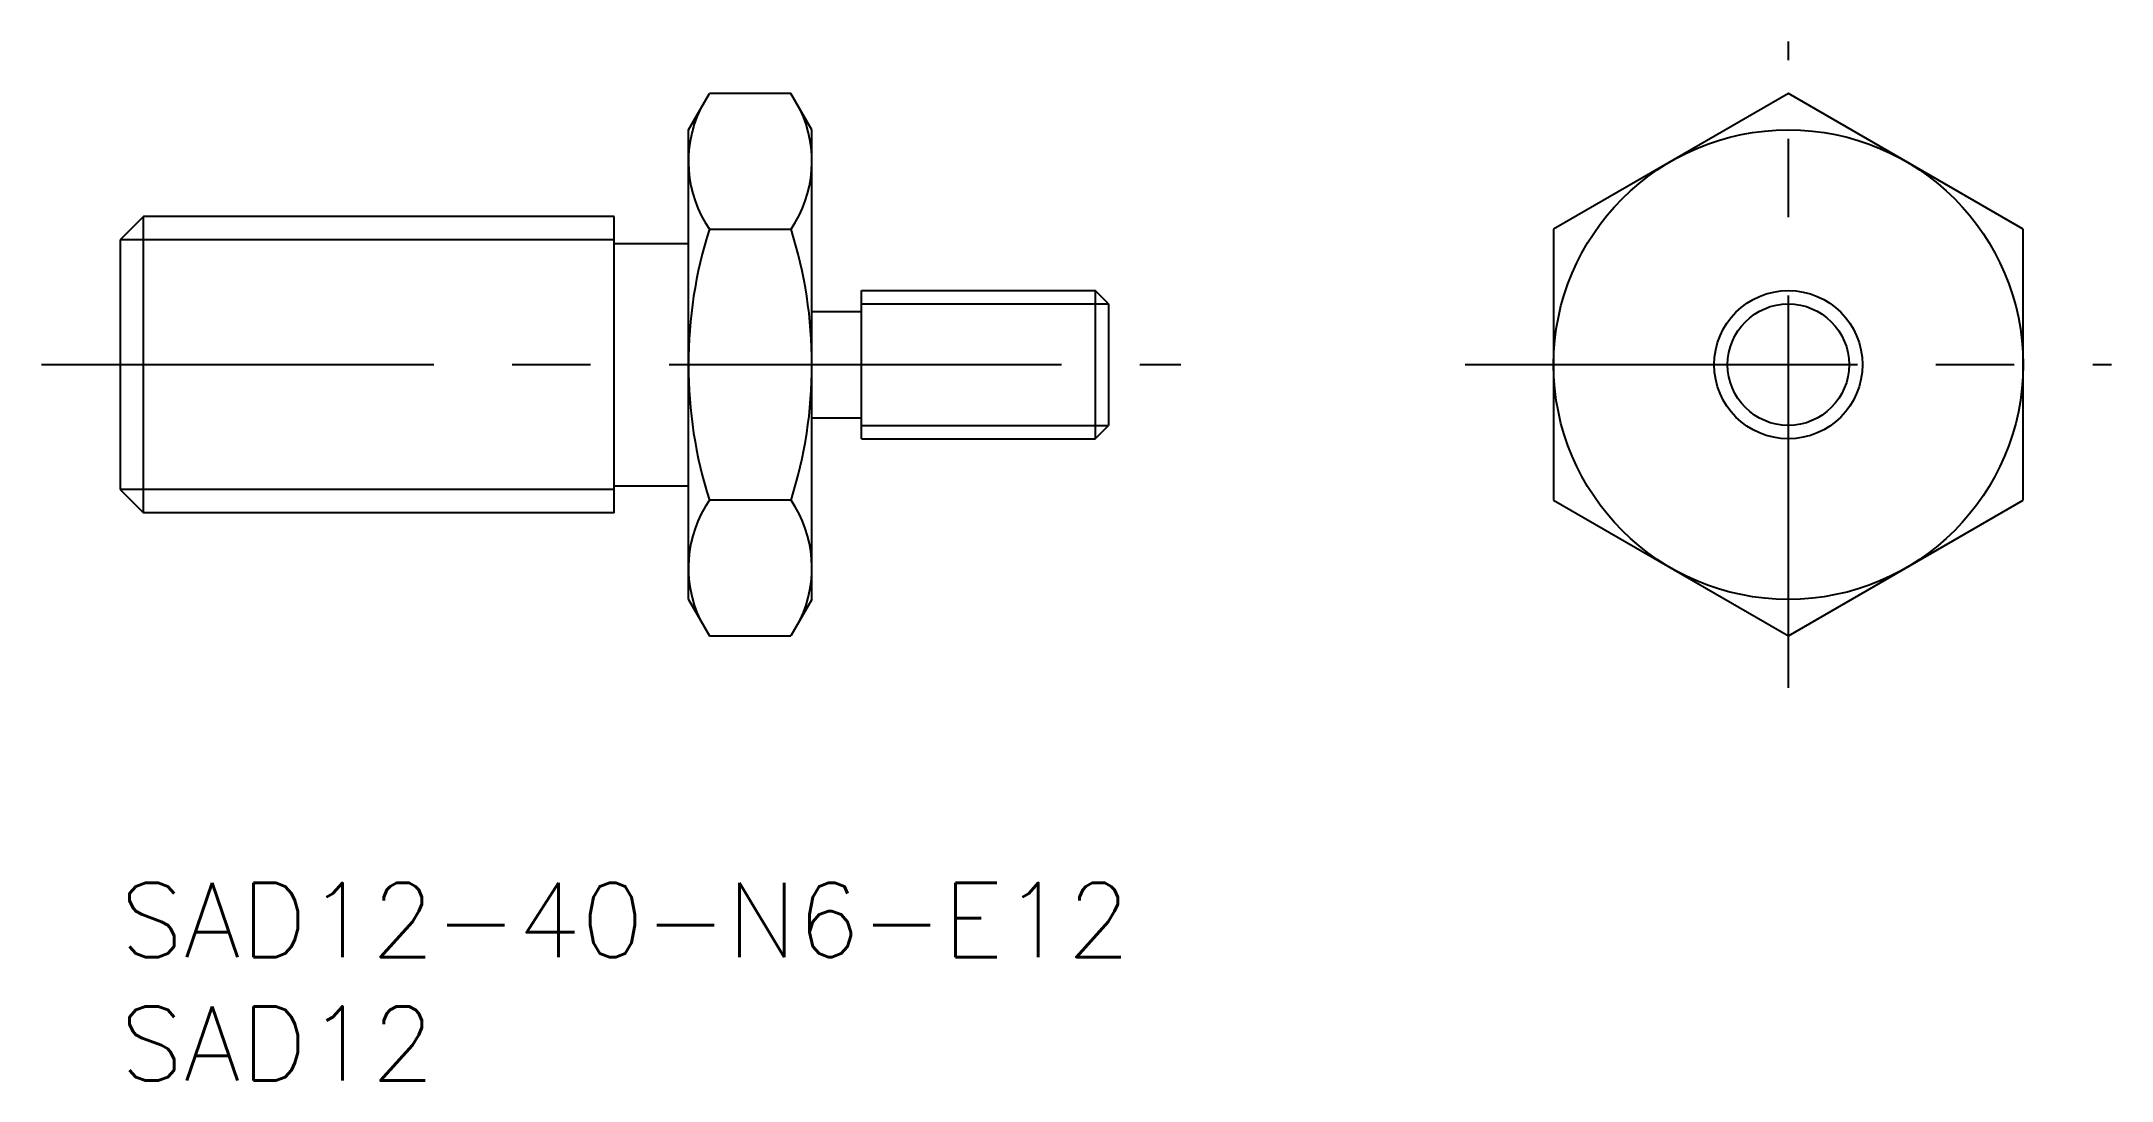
# Model space of a CAD drawing. Extents: x -3.2 to 80.6, y -8 to 34.1.
import ezdxf

# ---------------------------------------------------------------- set-up
doc = ezdxf.new("R2010")
doc.units = 0
doc.header["$LTSCALE"] = 0.5
doc.linetypes.add('CENTER', pattern=[50.8, 31.75, -6.35, 6.35, -6.35])
for name, color, linetype in [('MSM_CENTER', 1, 'CENTER'), ('MSM_CONTINUOUS', 7, 'CONTINUOUS'), ('MSM_NARROW', 5, 'CONTINUOUS'), ('MSM_PART_NUMBER', 7, 'CONTINUOUS')]:
    doc.layers.add(name, color=color, linetype=linetype)
doc.styles.get("Standard").update_dxf_attribs({"font": 'txt.shx', "height": 3, "bigfont": 'bigfont.shx'})

# ---------------------------------------------------------------- blocks, each defined once
blk = doc.blocks.new('*U9')
at = {"layer": 'MSM_PART_NUMBER'}
blk.add_text('SAD12-40-N6-E12', height=3, dxfattribs=at).set_placement((0, -3))
blk = doc.blocks.new('*U10')
at = {"layer": 'MSM_PART_NUMBER'}
blk.add_text('SAD12', height=3, dxfattribs=at).set_placement((0, -8))

msp = doc.modelspace()

# ---------------------------------------------------------------- linework, layer by layer
at = {"layer": 'MSM_CENTER'}
for p, q in [((67.512, 7.889), (67.512, 34.05)), ((-3.183, 20.97), (42.926, 20.97)), ((54.431, 20.97), (80.593, 20.97))]:
    msp.add_line(p, q, dxfattribs=at)
at = {"layer": 'MSM_CONTINUOUS'}
for p, q in [((23, 30.47), (23.849, 31.939)), ((27.151, 31.939), (23.849, 31.939)), ((28, 30.47), (27.151, 31.939)), ((67.512, 31.939), (58.012, 26.454)), ((77.012, 26.454), (67.512, 31.939)), ((23, 11.47), (23, 30.47)), ((28, 11.47), (28, 30.47)), ((0.947, 26.97), (0, 26.023)), ((20, 26.97), (0.947, 26.97)), ((0.947, 14.97), (0.947, 26.97)), ((20, 14.97), (20, 26.97)), ((0, 26.023), (0, 15.917)), ((23.849, 26.454), (27.151, 26.454)), ((58.012, 26.454), (58.012, 15.485)), ((77.012, 15.485), (77.012, 26.454)), ((20, 25.87), (23, 25.87)), ((30, 23.97), (39.458, 23.97)), ((30, 17.97), (30, 23.97)), ((40, 23.428), (39.458, 23.97)), ((39.458, 23.97), (39.458, 17.97)), ((28, 23.12), (30, 23.12)), ((40, 23.428), (40, 18.511)), ((28, 18.82), (30, 18.82)), ((39.458, 17.97), (40, 18.511)), ((30, 17.97), (39.458, 17.97)), ((20, 16.07), (23, 16.07)), ((0, 15.917), (0.947, 14.97)), ((27.151, 15.485), (23.849, 15.485)), ((58.012, 15.485), (67.512, 10)), ((67.512, 10), (77.012, 15.485)), ((20, 14.97), (0.947, 14.97)), ((23, 11.47), (23.849, 10)), ((28, 11.47), (27.151, 10)), ((23.849, 10), (27.151, 10))]:
    msp.add_line(p, q, dxfattribs=at)
for radius in [9.5, 3]:
    msp.add_circle((67.512, 20.97), radius, dxfattribs=at)
for centre, radius, start, end in [((27.856, 29.197), 4.856, 154.38425, 214.38425), ((23.144, 29.197), 4.856, 325.61575, 25.61575), ((41.151, 20.97), 18.151, 162.41205, 197.58795), ((9.849, 20.97), 18.151, 342.41205, 17.58795), ((27.856, 12.742), 4.856, 145.61575, 205.61575), ((23.144, 12.742), 4.856, 334.38425, 34.38425)]:
    msp.add_arc(centre, radius, start, end, dxfattribs=at)
at = {"layer": 'MSM_NARROW'}
for p, q in [((20, 26.023), (0, 26.023)), ((30, 23.428), (40, 23.428)), ((30, 18.511), (40, 18.511)), ((20, 15.917), (0, 15.917))]:
    msp.add_line(p, q, dxfattribs=at)
msp.add_circle((67.512, 20.97), 2.458, dxfattribs=at)

# ---------------------------------------------------------------- block references
at = {"layer": 'MSM_CONTINUOUS'}
for name in ['*U9', '*U10']:
    msp.add_blockref(name, (0, 0), dxfattribs=at)

doc.saveas('drawing.dxf')
